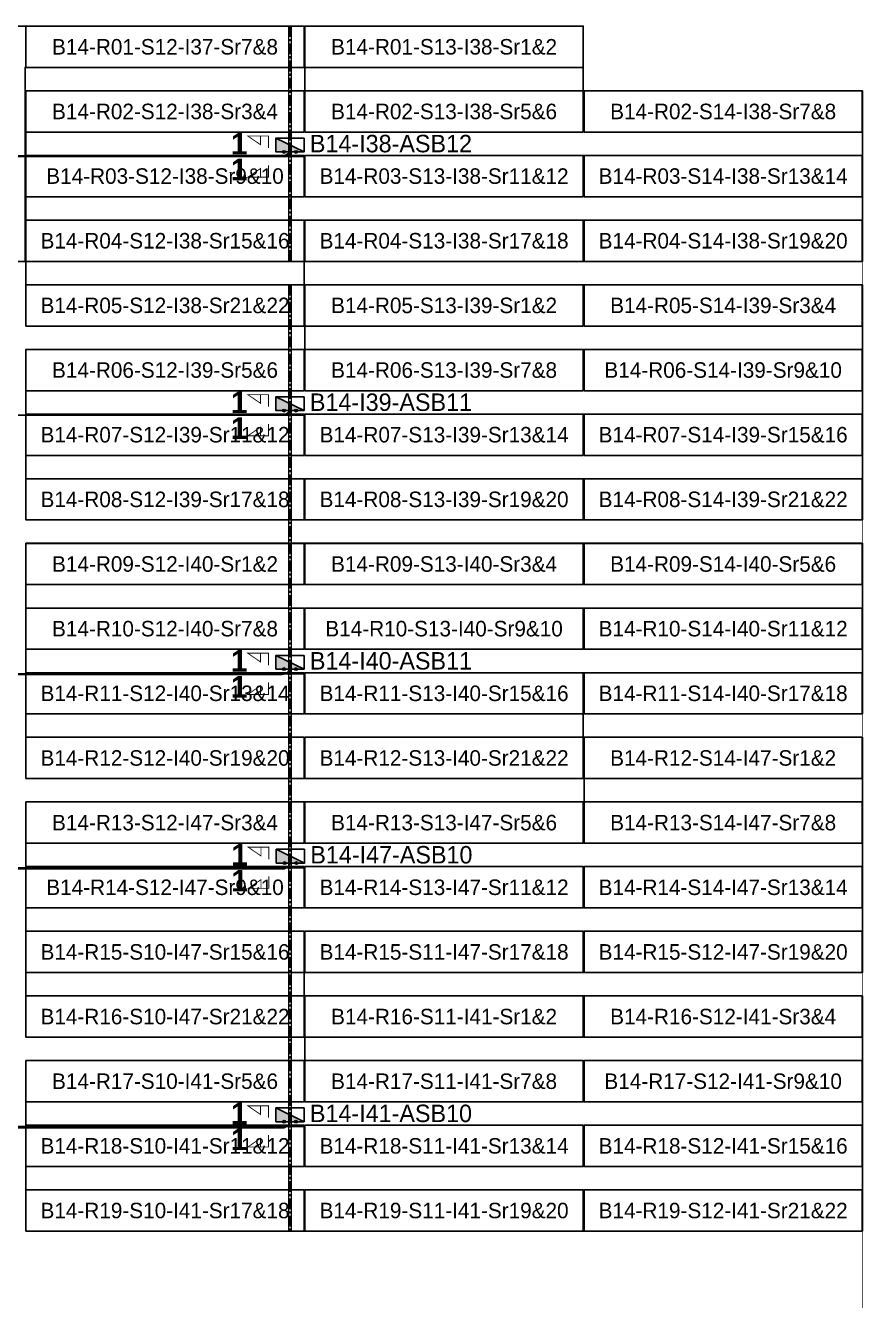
# Model space of a CAD drawing. Header units: metres. Extents: x 529524 to 529977, y 2674144 to 2674419.
# Drawn here: x 529880.3 to 529977.5, y 2674271.2 to 2674419.2 of the extents above; entities that cross this region are included whole.
import ezdxf
from ezdxf.enums import TextEntityAlignment as Align

# ---------------------------------------------------------------- set-up
doc = ezdxf.new("R2010")
doc.units = ezdxf.units.M
doc.linetypes.add('CENTER', pattern=[2, 1.25, -0.25, 0.25, -0.25])
doc.layers.add('Boundary-12.5 MW Block', color=6, linetype='Continuous', lineweight=9)
doc.layers.add('PILE', color=1, linetype='Continuous', lineweight=15)
for name, color, linetype in [('DC Trench BL-14', 40, 'Continuous'), ('E-Inverter Grouping', 2, 'Continuous'), ('Inverter Block-14', 7, 'Continuous'), ('LT Cable(AG) INV to LT Panel BL-14', 2, 'Continuous'), ('Messenger Wire Block-13 (Master Path)', 30, 'Continuous'), ('Messenger Wire Block-14 (MW Path)', 191, 'Continuous'), ('MMS Table Block-14', 8, 'Continuous'), ('Plan Line - DC BL-14', 40, 'Continuous'), ('Section Marking BL-14', 2, 'Continuous')]:
    doc.layers.add(name, color=color, linetype=linetype)
doc.styles.add('BoldTextStyle', font='arialbd.ttf')
doc.styles.get("Standard").update_dxf_attribs({"font": 'Adani Regular.ttf'})

# ---------------------------------------------------------------- blocks, each defined once
blk = doc.blocks.new('MMS Table (32.292 x 4.788)')
at = {"color": 0}
blk.add_lwpolyline([(0, -0.002), (0, 4.786), (32.292, 4.786), (32.292, -0.002)], close=True, dxfattribs=at)
at = {"color": 7}
blk.add_attdef('ID1', text='', height=1.8, dxfattribs=at).set_placement((16.146, 2.392), align=Align.MIDDLE_CENTER)
blk = doc.blocks.new('Inverter Block')
h = blk.add_hatch(color=0)
h.dxf.hatch_style = 1
h.paths.add_polyline_path([(-1.46, 2.27), (-1.46, 0.85), (1.46, 0.85)])
at = {"color": 0}
blk.add_lwpolyline([(1.46, 2.27), (-1.46, 2.27), (-1.46, 0.85), (1.46, 0.85)], close=True, dxfattribs=at)
blk.add_lwpolyline([(-1.46, 2.27), (1.46, 0.85)], dxfattribs=at)
at = {"layer": 'PILE'}
for centre in [(-0.61, 0.85), (0.61, 0.85)]:
    blk.add_circle(centre, 0.156, dxfattribs=at)
at = {"color": 7}
blk.add_attdef('ID', (-1.46, 3.01), '', height=1.8, dxfattribs=at)

msp = doc.modelspace()

# ---------------------------------------------------------------- linework, layer by layer
at = {"layer": 'Boundary-12.5 MW Block', "const_width": 0.05}
msp.add_lwpolyline([(529524.05, 2674419.08), (529945.04, 2674419.08), (529945.04, 2674411.58), (529977.44, 2674411.58), (529977.44, 2674144.29), (529524.05, 2674144.29)], close=True, dxfattribs=at)
at = {"layer": 'DC Trench BL-14', "color": 40, "const_width": 0.15}
for points in [[(529911.16, 2674419.08), (529910.86, 2674419.08), (529910.86, 2674391.79), (529911.16, 2674391.79)], [(529911.16, 2674389.08), (529910.86, 2674389.08), (529910.86, 2674279.29), (529911.16, 2674279.29)]]:
    msp.add_lwpolyline(points, close=True, dxfattribs=at)
at = {"layer": 'E-Inverter Grouping'}
for points in [[(529912.65, 2674419.08), (529912.65, 2674414.29), (529880.26, 2674414.29), (529880.26, 2674391.79), (529815.58, 2674391.79), (529815.58, 2674406.79), (529783.18, 2674406.79), (529783.18, 2674419.08)], [(529912.75, 2674411.58), (529912.75, 2674419.08), (529945.04, 2674419.08), (529945.04, 2674411.58), (529977.44, 2674411.58), (529977.44, 2674391.79), (529912.65, 2674391.79), (529912.65, 2674384.29), (529880.36, 2674384.29), (529880.36, 2674411.58)], [(529977.44, 2674361.79), (529880.36, 2674361.79), (529880.36, 2674381.58), (529912.75, 2674381.58), (529912.75, 2674389.08), (529977.44, 2674389.08)], [(529880.36, 2674331.79), (529880.36, 2674359.08), (529977.44, 2674359.08), (529977.44, 2674339.29), (529945.04, 2674339.29), (529945.04, 2674331.79)], [(529945.14, 2674329.08), (529945.14, 2674336.58), (529977.44, 2674336.58), (529977.44, 2674309.29), (529912.65, 2674309.29), (529912.65, 2674301.79), (529880.36, 2674301.79), (529880.36, 2674329.08)], [(529977.44, 2674279.29), (529880.36, 2674279.29), (529880.36, 2674299.08), (529912.75, 2674299.08), (529912.75, 2674306.58), (529977.44, 2674306.58)]]:
    msp.add_lwpolyline(points, close=True, dxfattribs=at)
at = {"layer": 'LT Cable(AG) INV to LT Panel BL-14', "color": 5}
for points in [[(529742.47, 2674302.24, -0.312772), (529741.89, 2674303.09), (529741.89, 2674306.23, 0.221878), (529741.56, 2674306.92), (529734.94, 2674312.47, -0.221878), (529734.62, 2674313.16), (529734.62, 2674314.97, 0.019701), (529734.62, 2674315.04), (529734.52, 2674316.25, -0.019701), (529734.52, 2674316.32), (529734.52, 2674403.12, -0.414214), (529735.42, 2674404.02), (529910.11, 2674404.02, 0.414214), (529911.01, 2674404.92), (529911.01, 2674405.19)], [(529744.54, 2674302.26), (529742.86, 2674302.26, -0.414214), (529741.96, 2674303.16), (529741.96, 2674306.26, 0.221878), (529741.64, 2674306.95), (529735.02, 2674312.5, -0.221878), (529734.69, 2674313.19), (529734.69, 2674314.97, 0.019701), (529734.69, 2674315.05), (529734.6, 2674316.25, -0.019701), (529734.59, 2674316.32), (529734.59, 2674373.05, -0.414214), (529735.49, 2674373.95), (529910.11, 2674373.95, 0.414214), (529911.01, 2674374.85), (529911.01, 2674375.19)], [(529744.54, 2674302.34), (529742.94, 2674302.34, -0.414214), (529742.04, 2674303.24), (529742.04, 2674306.3, 0.221878), (529741.71, 2674306.99), (529735.09, 2674312.54, -0.221878), (529734.77, 2674313.23), (529734.77, 2674314.98, 0.019701), (529734.77, 2674315.05), (529734.67, 2674316.26, -0.019701), (529734.67, 2674316.33), (529734.67, 2674342.97, -0.414214), (529735.57, 2674343.87), (529910.11, 2674343.87, 0.414214), (529911.01, 2674344.77), (529911.01, 2674345.19)], [(529746.48, 2674302.39), (529742.99, 2674302.39, -0.414214), (529742.09, 2674303.29), (529742.09, 2674306.32, 0.221878), (529741.76, 2674307.01), (529735.14, 2674312.56, -0.221878), (529734.82, 2674313.25), (529734.82, 2674314.98, 0.019701), (529734.82, 2674315.05), (529734.72, 2674316.26, -0.019701), (529734.72, 2674316.33), (529734.72, 2674320.42, -0.414214), (529735.62, 2674321.32), (529910.16, 2674321.32, 0.414214), (529911.06, 2674322.22), (529911.06, 2674322.69)], [(529746.48, 2674302.44), (529743.04, 2674302.44, -0.414214), (529742.14, 2674303.34), (529742.14, 2674306.34, 0.221878), (529741.81, 2674307.03), (529735.19, 2674312.58, -0.221878), (529734.87, 2674313.27), (529734.87, 2674314.98, 0.019701), (529734.87, 2674315.05), (529734.77, 2674316.26, -0.019701), (529734.77, 2674316.33), (529734.77, 2674320.37, -0.414214), (529735.67, 2674321.27), (529784.08, 2674321.27, -0.414214), (529784.98, 2674320.37), (529784.98, 2674292.17, 0.414214), (529785.88, 2674291.27), (529910.11, 2674291.27, 0.414214), (529911.01, 2674292.17), (529911.01, 2674292.69)]]:
    msp.add_lwpolyline(points, format="xyb", dxfattribs=at)
at = {"layer": 'Messenger Wire Block-13 (Master Path)'}
for points in [[(529734.61, 2674403.94), (529912.65, 2674403.94)], [(529734.61, 2674373.94), (529912.65, 2674373.94)], [(529734.61, 2674343.94), (529912.65, 2674343.94)], [(529734.61, 2674321.44), (529912.65, 2674321.44)], [(529785.14, 2674291.44), (529912.65, 2674291.44)]]:
    msp.add_lwpolyline(points, dxfattribs=at)
at = {"layer": 'Messenger Wire Block-14 (MW Path)', "const_width": 0.1}
for points in [[(529734.61, 2674403.94), (529912.65, 2674403.94)], [(529734.61, 2674373.94), (529912.65, 2674373.94)], [(529734.61, 2674343.94), (529912.65, 2674343.94)], [(529734.61, 2674321.44), (529912.65, 2674321.44)], [(529785.14, 2674291.44), (529912.65, 2674291.44)]]:
    msp.add_lwpolyline(points, dxfattribs=at)
at = {"layer": 'Plan Line - DC BL-14', "color": 6, "linetype": 'CENTER'}
for points in [[(529911.01, 2674419.08), (529911.01, 2674391.79)], [(529911.01, 2674389.08), (529911.01, 2674279.29)]]:
    msp.add_lwpolyline(points, dxfattribs=at)
at = {"layer": 'Section Marking BL-14', "color": 94, "lineweight": 35, "true_color": 0x00a500, "const_width": 0.1}
for points in [[(529908.51, 2674404.94), (529908.51, 2674406.33), (529906.11, 2674406.33), (529907.59, 2674405.32), (529907.59, 2674406.33)], [(529908.51, 2674402.94), (529908.51, 2674401.55), (529906.11, 2674401.55), (529907.59, 2674402.56), (529907.59, 2674401.55)], [(529908.51, 2674374.94), (529908.51, 2674376.33), (529906.11, 2674376.33), (529907.59, 2674375.32), (529907.59, 2674376.33)], [(529908.51, 2674372.94), (529908.51, 2674371.55), (529906.11, 2674371.55), (529907.59, 2674372.56), (529907.59, 2674371.55)], [(529908.51, 2674344.94), (529908.51, 2674346.33), (529906.11, 2674346.33), (529907.59, 2674345.32), (529907.59, 2674346.33)], [(529908.51, 2674342.94), (529908.51, 2674341.55), (529906.11, 2674341.55), (529907.59, 2674342.56), (529907.59, 2674341.55)], [(529908.56, 2674322.44), (529908.56, 2674323.83), (529906.16, 2674323.83), (529907.64, 2674322.82), (529907.64, 2674323.83)], [(529908.56, 2674320.44), (529908.56, 2674319.05), (529906.16, 2674319.05), (529907.64, 2674320.06), (529907.64, 2674319.05)], [(529908.51, 2674292.44), (529908.51, 2674293.83), (529906.11, 2674293.83), (529907.59, 2674292.82), (529907.59, 2674293.83)], [(529908.51, 2674290.44), (529908.51, 2674289.05), (529906.11, 2674289.05), (529907.59, 2674290.06), (529907.59, 2674289.05)]]:
    msp.add_lwpolyline(points, dxfattribs=at)

# ---------------------------------------------------------------- block references
at = {"layer": 'Inverter Block-14'}
ref = msp.add_blockref('Inverter Block', (529911.01, 2674403.53), dxfattribs=dict(at, xscale=1.124999999976148, yscale=1.124999999976148, zscale=1.124999999976148))
ref.add_attrib('ID', 'B14-I38-ASB12', (529913.32, 2674404.44), dxfattribs={"layer": '0', "color": 7, "height": 2.025})
ref = msp.add_blockref('Inverter Block', (529911.01, 2674373.53), dxfattribs=dict(at, xscale=1.124999999976148, yscale=1.124999999976148, zscale=1.124999999976148))
ref.add_attrib('ID', 'B14-I39-ASB11', (529913.32, 2674374.44), dxfattribs={"layer": '0', "color": 7, "height": 2.025})
ref = msp.add_blockref('Inverter Block', (529911.01, 2674343.53), dxfattribs=dict(at, xscale=1.124999999976148, yscale=1.124999999976148, zscale=1.124999999976148))
ref.add_attrib('ID', 'B14-I40-ASB11', (529913.32, 2674344.44), dxfattribs={"layer": '0', "color": 7, "height": 2.025})
ref = msp.add_blockref('Inverter Block', (529911.06, 2674321.03), dxfattribs=dict(at, xscale=1.124999999976148, yscale=1.124999999976148, zscale=1.124999999976148))
ref.add_attrib('ID', 'B14-I47-ASB10', (529913.37, 2674321.94), dxfattribs={"layer": '0', "color": 7, "height": 2.025})
ref = msp.add_blockref('Inverter Block', (529911.01, 2674291.03), dxfattribs=dict(at, xscale=1.124999999976148, yscale=1.124999999976148, zscale=1.124999999976148))
ref.add_attrib('ID', 'B14-I41-ASB10', (529913.32, 2674291.94), dxfattribs={"layer": '0', "color": 7, "height": 2.025})
at = {"layer": 'MMS Table Block-14'}
for p, values in [((529880.36, 2674414.29), {'ID1': 'B14-R01-S12-I37-Sr7&8'}), ((529912.75, 2674414.29), {'ID1': 'B14-R01-S13-I38-Sr1&2'}), ((529880.36, 2674406.79), {'ID1': 'B14-R02-S12-I38-Sr3&4'}), ((529912.75, 2674406.79), {'ID1': 'B14-R02-S13-I38-Sr5&6'}), ((529945.14, 2674406.79), {'ID1': 'B14-R02-S14-I38-Sr7&8'}), ((529880.36, 2674399.29), {'ID1': 'B14-R03-S12-I38-Sr9&10'}), ((529912.75, 2674399.29), {'ID1': 'B14-R03-S13-I38-Sr11&12'}), ((529945.14, 2674399.29), {'ID1': 'B14-R03-S14-I38-Sr13&14'}), ((529880.36, 2674391.79), {'ID1': 'B14-R04-S12-I38-Sr15&16'}), ((529912.75, 2674391.79), {'ID1': 'B14-R04-S13-I38-Sr17&18'}), ((529945.14, 2674391.79), {'ID1': 'B14-R04-S14-I38-Sr19&20'}), ((529880.36, 2674384.29), {'ID1': 'B14-R05-S12-I38-Sr21&22'}), ((529912.75, 2674384.29), {'ID1': 'B14-R05-S13-I39-Sr1&2'}), ((529945.14, 2674384.29), {'ID1': 'B14-R05-S14-I39-Sr3&4'}), ((529880.36, 2674376.79), {'ID1': 'B14-R06-S12-I39-Sr5&6'}), ((529912.75, 2674376.79), {'ID1': 'B14-R06-S13-I39-Sr7&8'}), ((529945.14, 2674376.79), {'ID1': 'B14-R06-S14-I39-Sr9&10'}), ((529880.36, 2674369.29), {'ID1': 'B14-R07-S12-I39-Sr11&12'}), ((529912.75, 2674369.29), {'ID1': 'B14-R07-S13-I39-Sr13&14'}), ((529945.14, 2674369.29), {'ID1': 'B14-R07-S14-I39-Sr15&16'}), ((529880.36, 2674361.79), {'ID1': 'B14-R08-S12-I39-Sr17&18'}), ((529912.75, 2674361.79), {'ID1': 'B14-R08-S13-I39-Sr19&20'}), ((529945.14, 2674361.79), {'ID1': 'B14-R08-S14-I39-Sr21&22'}), ((529880.36, 2674354.29), {'ID1': 'B14-R09-S12-I40-Sr1&2'}), ((529912.75, 2674354.29), {'ID1': 'B14-R09-S13-I40-Sr3&4'}), ((529945.14, 2674354.29), {'ID1': 'B14-R09-S14-I40-Sr5&6'}), ((529880.36, 2674346.79), {'ID1': 'B14-R10-S12-I40-Sr7&8'}), ((529912.75, 2674346.79), {'ID1': 'B14-R10-S13-I40-Sr9&10'}), ((529945.14, 2674346.79), {'ID1': 'B14-R10-S14-I40-Sr11&12'}), ((529880.36, 2674339.29), {'ID1': 'B14-R11-S12-I40-Sr13&14'}), ((529912.75, 2674339.29), {'ID1': 'B14-R11-S13-I40-Sr15&16'}), ((529945.14, 2674339.29), {'ID1': 'B14-R11-S14-I40-Sr17&18'}), ((529880.36, 2674331.79), {'ID1': 'B14-R12-S12-I40-Sr19&20'}), ((529912.75, 2674331.79), {'ID1': 'B14-R12-S13-I40-Sr21&22'}), ((529945.14, 2674331.79), {'ID1': 'B14-R12-S14-I47-Sr1&2'}), ((529880.36, 2674324.29), {'ID1': 'B14-R13-S12-I47-Sr3&4'}), ((529912.75, 2674324.29), {'ID1': 'B14-R13-S13-I47-Sr5&6'}), ((529945.14, 2674324.29), {'ID1': 'B14-R13-S14-I47-Sr7&8'}), ((529880.36, 2674316.79), {'ID1': 'B14-R14-S12-I47-Sr9&10'}), ((529912.75, 2674316.79), {'ID1': 'B14-R14-S13-I47-Sr11&12'}), ((529945.14, 2674316.79), {'ID1': 'B14-R14-S14-I47-Sr13&14'}), ((529880.36, 2674309.29), {'ID1': 'B14-R15-S10-I47-Sr15&16'}), ((529912.75, 2674309.29), {'ID1': 'B14-R15-S11-I47-Sr17&18'}), ((529945.14, 2674309.29), {'ID1': 'B14-R15-S12-I47-Sr19&20'}), ((529880.36, 2674301.79), {'ID1': 'B14-R16-S10-I47-Sr21&22'}), ((529912.75, 2674301.79), {'ID1': 'B14-R16-S11-I41-Sr1&2'}), ((529945.14, 2674301.79), {'ID1': 'B14-R16-S12-I41-Sr3&4'}), ((529880.36, 2674294.29), {'ID1': 'B14-R17-S10-I41-Sr5&6'}), ((529912.75, 2674294.29), {'ID1': 'B14-R17-S11-I41-Sr7&8'}), ((529945.14, 2674294.29), {'ID1': 'B14-R17-S12-I41-Sr9&10'}), ((529880.36, 2674286.79), {'ID1': 'B14-R18-S10-I41-Sr11&12'}), ((529912.75, 2674286.79), {'ID1': 'B14-R18-S11-I41-Sr13&14'}), ((529945.14, 2674286.79), {'ID1': 'B14-R18-S12-I41-Sr15&16'}), ((529880.36, 2674279.29), {'ID1': 'B14-R19-S10-I41-Sr17&18'}), ((529912.75, 2674279.29), {'ID1': 'B14-R19-S11-I41-Sr19&20'}), ((529945.14, 2674279.29), {'ID1': 'B14-R19-S12-I41-Sr21&22'})]:
    msp.add_blockref('MMS Table (32.292 x 4.788)', p, dxfattribs=at).add_auto_attribs(values)

# ---------------------------------------------------------------- texts
at = {"layer": 'Section Marking BL-14', "color": 94, "true_color": 0x00a500, "style": 'BoldTextStyle'}
for p in [(529905.11, 2674405.44), (529905.11, 2674402.44), (529905.11, 2674375.44), (529905.11, 2674372.44), (529905.11, 2674345.44), (529905.11, 2674342.44), (529905.16, 2674322.94), (529905.16, 2674319.94), (529905.11, 2674292.94), (529905.11, 2674289.94)]:
    msp.add_text('1', height=2.5, dxfattribs=at).set_placement(p, align=Align.MIDDLE_CENTER)

doc.saveas('drawing.dxf')
